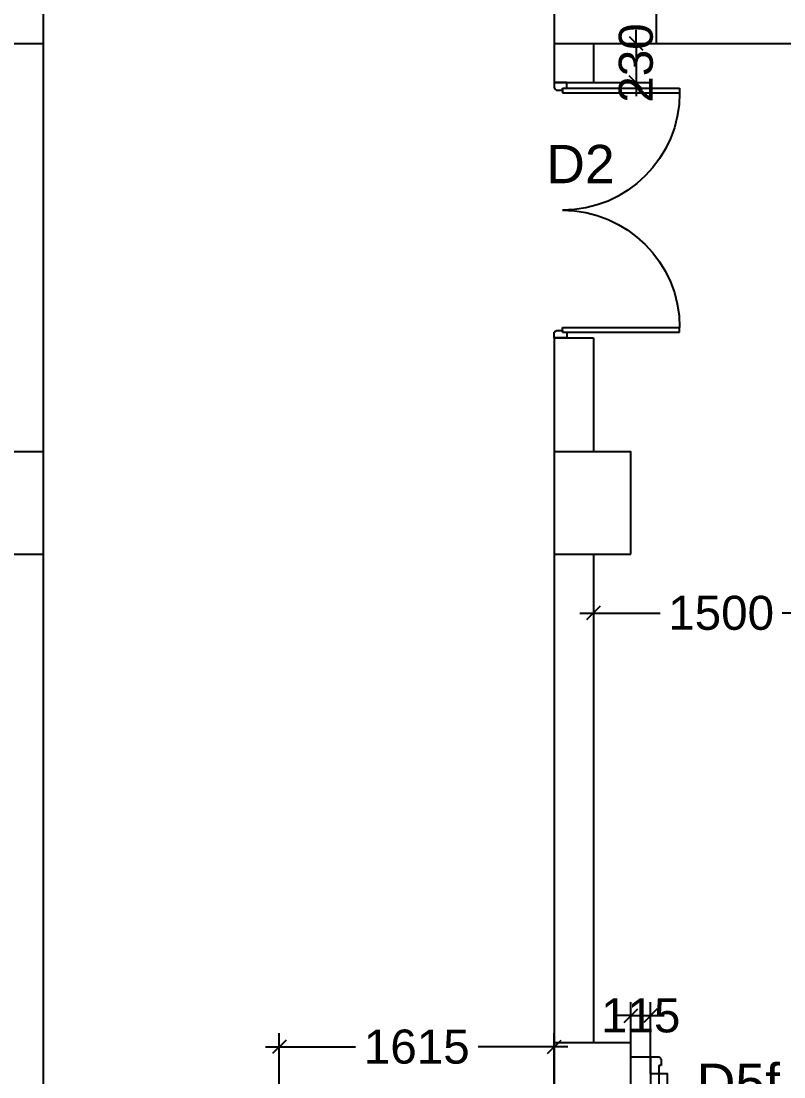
# Model space of a CAD drawing. Extents: x 6345096 to 6738923, y -6490958 to -6305885.
# Drawn here: x 6641668 to 6646148, y -6409542 to -6403339 of the extents above; entities that cross this region are included whole.
import ezdxf

# ---------------------------------------------------------------- set-up
doc = ezdxf.new("R2010")
doc.units = 0
doc.header["$LTSCALE"] = 600
doc.header["$MEASUREMENT"] = 0
doc.header["$PDMODE"] = 35
doc.linetypes.add('HIDDEN', pattern=[0.375, 0.25, -0.125])
doc.layers.get('0').update_dxf_attribs({"linetype": 'CONTINUOUS'})
doc.layers.get('Defpoints').update_dxf_attribs({"linetype": 'CONTINUOUS'})
for name, color, linetype in [('8', 8, 'CONTINUOUS'), ('DOOR', 32, 'CONTINUOUS'), ('HS', 251, 'CONTINUOUS'), ('LA-column', 3, 'CONTINUOUS'), ('Walls', 7, 'CONTINUOUS'), ('Working Dim', 5, 'CONTINUOUS')]:
    doc.layers.add(name, color=color, linetype=linetype)
doc.styles.add('ari', font='arial.ttf')
doc.dimstyles.new('int. dim', dxfattribs={"dimtxt": 200, "dimasz": 80, "dimexe": 80, "dimexo": 0, "dimgap": 70, "dimtad": 0, "dimdec": 0, "dimzin": 12, "dimdsep": 46, "dimtxsty": 'ari', "dimblk": 'OBLIQUE', "dimcen": 2, "dimdle": 80, "dimclrd": 256, "dimclre": 256, "dimclrt": 6, "dimadec": 0, "dimazin": 0, "dimtfac": 1, "dimtdec": 0, "dimtix": 1, "dimtmove": 2, "dimatfit": 3, "dimfxl": 1, "dimtolj": 1, "dimtzin": 0, "dimlwd": -1, "dimlwe": -1, "dimarcsym": 0})

# ---------------------------------------------------------------- blocks, each defined once
blk = doc.blocks.new('Z$W@#1275')
at = {"layer": 'DOOR'}
for p, q in [((73.1, 1500), (0, 1500)), ((0, 1500), (0, 1467.1)), ((73.1, 1467.1), (73.1, 1500)), ((0, 1467.1), (1.8, 1467.1)), ((11, 1456.1), (11, 1458)), ((11, 1456.1), (47.5, 1456.1)), ((47.5, 1467.1), (736.4, 1467.1)), ((47.5, 1467.1), (47.5, 1438.9)), ((47.5, 1456.1), (47.5, 1467.1)), ((47.5, 1467.1), (73.1, 1467.1)), ((47.5, 1438.9), (736.4, 1438.9)), ((736.4, 1467.1), (736.4, 1438.9)), ((0, 32.9), (1.8, 32.9)), ((0, 0), (0, 32.9)), ((73.1, 0), (0, 0)), ((11, 43.8), (11, 42)), ((11, 43.8), (47.5, 43.8)), ((47.5, 61.1), (736.4, 61.1)), ((47.5, 32.9), (47.5, 61.1)), ((47.5, 43.8), (47.5, 32.9)), ((47.5, 32.9), (736.4, 32.9)), ((47.5, 32.9), (73.1, 32.9)), ((73.1, 32.9), (73.1, 0)), ((736.4, 32.9), (736.4, 61.1))]:
    blk.add_line(p, q, dxfattribs=at)
for centre, start, end in [((11, 1467.1), 180, 270), ((11, 32.9), 90, 180)]:
    blk.add_arc(centre, 9.13, start, end, dxfattribs=at)
at = {"layer": 'DOOR', "color": 145}
for centre, start, end in [((47.5, 1438.9), 270, 0), ((47.5, 61.1), 0, 90)]:
    blk.add_arc(centre, 688.9, start, end, dxfattribs=at)
blk = doc.blocks.new('Z$W@#1841')
at = {"layer": 'DOOR'}
for p, q in [((-267.6, -167.4), (-317.3, -167.4)), ((-317.3, -167.4), (-317.3, -267.4)), ((-267.6, -217.9), (-267.6, -167.4)), ((533, -217.9), (533, -167.4)), ((533, -167.4), (582.7, -167.4)), ((582.7, -167.4), (582.7, -267.4)), ((-254.1, -217.9), (-267.6, -217.9)), ((-254.1, -253.9), (-254.1, -217.9)), ((519.5, -253.9), (519.5, -217.9)), ((519.5, -217.9), (533, -217.9)), ((-317.3, -267.4), (-267.6, -267.4)), ((-267.6, -267.4), (-267.6, -265.2)), ((-254.1, -253.9), (-256.3, -253.9)), ((519.5, -253.9), (521.7, -253.9)), ((533, -267.4), (533, -265.2)), ((582.7, -267.4), (533, -267.4))]:
    blk.add_line(p, q, dxfattribs=at)
blk.add_lwpolyline([(482.5, 633.2), (482.5, -167.4), (533, -167.4), (533, 633.2)], close=True, dxfattribs=at)
at = {"layer": 'DOOR', "color": 145}
blk.add_arc((518.4, -152.1), 786.1, 92.61772, 181.11293, dxfattribs=at)
at = {"layer": 'DOOR'}
for centre, start, end in [((-267.6, -253.9), 270, 0), ((533, -253.9), 180, 270)]:
    blk.add_arc(centre, 11.2, start, end, dxfattribs=at)
blk = doc.blocks.new('_Oblique')
at = {"color": 0, "linetype": 'ByBlock', "lineweight": -2}
blk.add_line((-0.5, -0.5), (0.5, 0.5), dxfattribs=at)
blk = doc.blocks.new('*D1066')
at = {"layer": 'Defpoints', "color": 0, "transparency": 16777216}
for p in [(6645029.4, -6406682.1, 3.4), (6646529.4, -6406682.1, 3.4), (6646529.4, -6406816.7)]:
    blk.add_point(p, dxfattribs=at)
at = {"layer": 'Working Dim', "transparency": 16777216}
for p, q in [((6645029.4, -6406682.1), (6645029.4, -6406896.7)), ((6646529.4, -6406682.1), (6646529.4, -6406896.7)), ((6644949.4, -6406816.7), (6645420.5, -6406816.7)), ((6646609.4, -6406816.7), (6646138.2, -6406816.7))]:
    blk.add_line(p, q, dxfattribs=at)
at = {"layer": 'Working Dim', "transparency": 16777216, "xscale": 80, "yscale": 80, "zscale": 80, "rotation": 180}
blk.add_blockref('_Oblique', (6645029.4, -6406816.7), dxfattribs=at)
at = {"layer": 'Working Dim', "transparency": 16777216, "xscale": 80, "yscale": 80, "zscale": 80}
blk.add_blockref('_Oblique', (6646529.4, -6406816.7), dxfattribs=at)
at = {"layer": 'Working Dim', "color": 6, "transparency": 16777216, "insert": (6645779.4, -6406816.7), "char_height": 200, "attachment_point": 5, "style": 'ari'}
blk.add_mtext('\\A1;1500', dxfattribs=at)
blk = doc.blocks.new('*D1068')
at = {"layer": 'Defpoints', "color": 0, "transparency": 16777216}
for p in [(6645029.4, -6403469.7, 3.4), (6645029.4, -6403699.9, 3.4), (6645279.4, -6403699.9)]:
    blk.add_point(p, dxfattribs=at)
at = {"layer": 'Working Dim', "transparency": 16777216}
for p, q in [((6645279.4, -6403469.7), (6645279.4, -6403389.7)), ((6645029.4, -6403469.7), (6645359.4, -6403469.7)), ((6645279.4, -6403469.7), (6645279.4, -6403699.9)), ((6645029.4, -6403699.9), (6645359.4, -6403699.9)), ((6645279.4, -6403699.9), (6645279.4, -6403779.9))]:
    blk.add_line(p, q, dxfattribs=at)
at = {"layer": 'Working Dim', "transparency": 16777216, "xscale": 80, "yscale": 80, "zscale": 80}
for p, rotation in [((6645279.4, -6403469.7), 270), ((6645279.4, -6403699.9), 90)]:
    blk.add_blockref('_Oblique', p, dxfattribs=dict(at, rotation=rotation))
at = {"layer": 'Working Dim', "color": 6, "transparency": 16777216, "insert": (6645279.4, -6403584.8), "char_height": 200, "attachment_point": 5, "rotation": 90, "style": 'ari'}
blk.add_mtext('\\A1;230', dxfattribs=at)
blk = doc.blocks.new('*D1403')
at = {"layer": 'Defpoints', "color": 0, "transparency": 16777216}
for p in [(6645364.4, -6409182.1), (6645249.4, -6409342.3, 3.4), (6645364.4, -6409424.7)]:
    blk.add_point(p, dxfattribs=at)
at = {"layer": 'Working Dim', "transparency": 16777216}
for p, q in [((6645249.4, -6409342.3), (6645249.4, -6409102.1)), ((6645364.4, -6409424.7), (6645364.4, -6409102.1)), ((6645249.4, -6409182.1), (6645169.4, -6409182.1)), ((6645249.4, -6409182.1), (6645364.4, -6409182.1)), ((6645364.4, -6409182.1), (6645444.4, -6409182.1))]:
    blk.add_line(p, q, dxfattribs=at)
at = {"layer": 'Working Dim', "transparency": 16777216, "xscale": 80, "yscale": 80, "zscale": 80}
blk.add_blockref('_Oblique', (6645249.4, -6409182.1), dxfattribs=at)
at = {"layer": 'Working Dim', "transparency": 16777216, "xscale": 80, "yscale": 80, "zscale": 80, "rotation": 180}
blk.add_blockref('_Oblique', (6645364.4, -6409182.1), dxfattribs=at)
at = {"layer": 'Working Dim', "color": 6, "transparency": 16777216, "insert": (6645306.9, -6409182.1), "char_height": 200, "attachment_point": 5, "style": 'ari'}
blk.add_mtext('\\A1;115', dxfattribs=at)
blk = doc.blocks.new('*D2102')
at = {"layer": 'Defpoints', "color": 0, "transparency": 16777216}
for p in [(6643184.4, -6409365.5), (6643184.4, -6409739.6), (6644799.4, -6409739.6, 3.4)]:
    blk.add_point(p, dxfattribs=at)
at = {"layer": 'Working Dim', "transparency": 16777216}
for p, q in [((6643184.4, -6409739.6), (6643184.4, -6409285.5)), ((6644799.4, -6409739.6), (6644799.4, -6409285.5)), ((6643104.4, -6409365.5), (6643631.9, -6409365.5)), ((6644879.4, -6409365.5), (6644351.8, -6409365.5))]:
    blk.add_line(p, q, dxfattribs=at)
at = {"layer": 'Working Dim', "transparency": 16777216, "xscale": 80, "yscale": 80, "zscale": 80, "rotation": 180}
blk.add_blockref('_Oblique', (6643184.4, -6409365.5), dxfattribs=at)
at = {"layer": 'Working Dim', "transparency": 16777216, "xscale": 80, "yscale": 80, "zscale": 80}
blk.add_blockref('_Oblique', (6644799.4, -6409365.5), dxfattribs=at)
at = {"layer": 'Working Dim', "color": 6, "transparency": 16777216, "insert": (6643991.9, -6409365.5), "char_height": 200, "attachment_point": 5, "style": 'ari'}
blk.add_mtext('\\A1;1615', dxfattribs=at)
blk = doc.blocks.new('A$C2CD672AE')
at = {"layer": 'Walls', "color": 8, "linetype": 'HIDDEN'}
for p, q in [((111480, 50554.1), (111480, 52954.2)), ((114480, 52954.2), (114480, 52724)), ((114710, 52954.2), (114710, 52724)), ((115080.1, 52954.2), (120870.1, 52954.2)), ((114480, 52724), (114710, 52724)), ((114480, 51224), (114480, 50554.1)), ((114480, 51224), (114710, 51224)), ((114710, 51224), (114710, 50554.1)), ((111480, 45069.2), (111480, 49954.1)), ((114480, 49954.1), (114480, 47081.6)), ((114710, 49954.1), (114710, 47081.6)), ((114930, 46999.2), (115045, 46999.2)), ((115045, 46999.2), (115045, 46769.2))]:
    blk.add_line(p, q, dxfattribs=at)

msp = doc.modelspace()

# ---------------------------------------------------------------- linework, layer by layer
at = {"layer": 'LA-column', "color": 2, "elevation": 3.421}
for points in [[(6641199.359, -6403469.723), (6641799.359, -6403469.723), (6641799.359, -6403019.723), (6641199.359, -6403019.723)], [(6644799.356, -6403469.731), (6645399.356, -6403469.731), (6645399.356, -6403019.731), (6644799.356, -6403019.731)], [(6641799.354, -6406469.776), (6641799.354, -6405869.776), (6641199.354, -6405869.776), (6641199.354, -6406469.776)], [(6645249.357, -6406469.776), (6645249.357, -6405869.776), (6644799.357, -6405869.776), (6644799.357, -6406469.776)], [(6645249.357, -6409942.275), (6645249.357, -6409342.275), (6644799.357, -6409342.275), (6644799.357, -6409942.275)]]:
    msp.add_lwpolyline(points, close=True, dxfattribs=at)
at = {"layer": 'Walls'}
for p, q in [((6641799.359, -6405869.78), (6641799.36, -6403469.727)), ((6644799.357, -6403469.735), (6644799.356, -6403699.886)), ((6645029.357, -6403469.735), (6645029.356, -6403699.886)), ((6644799.356, -6403699.886), (6645029.357, -6403699.886)), ((6644799.355, -6405199.886), (6644799.355, -6405869.78)), ((6644799.355, -6405199.886), (6645029.357, -6405199.886)), ((6645029.355, -6405199.886), (6645029.355, -6405869.78)), ((6641799.36, -6411354.67), (6641799.362, -6406469.779)), ((6644799.357, -6406469.779), (6644799.357, -6409342.277)), ((6645029.357, -6406469.779), (6645029.357, -6409342.277)), ((6645249.357, -6409424.748), (6645364.357, -6409424.748)), ((6645364.357, -6409424.748), (6645364.357, -6409654.748))]:
    msp.add_line(p, q, dxfattribs=at)
at = {"layer": 'Walls', "linetype": 'Continuous'}
msp.add_line((6645399.462, -6403469.74), (6651189.495, -6403469.74), dxfattribs=at)

# ---------------------------------------------------------------- block references
at = {"layer": 'DOOR', "xscale": -1.000014692544937, "yscale": 1.000014692544937, "zscale": 1.000014692544937, "rotation": 180}
msp.add_blockref('Z$W@#1275', (6644799.357, -6403699.886, -0.132), dxfattribs=at)
at = {"layer": 'DOOR', "linetype": 'Continuous', "rotation": 180}
msp.add_blockref('Z$W@#1841', (6645947.073, -6409692.157, 3.429), dxfattribs=at)
at = {"layer": 'HS'}
msp.add_blockref('A$C2CD672AE', (6530319.294, -6456423.902, 8.17), dxfattribs=at)

# ---------------------------------------------------------------- texts
at = {"layer": '8', "color": 6, "style": 'ari'}
for s, p in [('D2', (6644752.315, -6404291.045, -0.132)), ('D5f', (6645636.259, -6409688.895, 3.429))]:
    msp.add_text(s, height=225, dxfattribs=at).set_placement(p)

# ---------------------------------------------------------------- dimensions: what is measured, and where the dimension line sits
at = {"layer": 'Working Dim', "color": 6}
dim = msp.add_linear_dim(base=(6645279.372, -6403699.886), p1=(6645029.357, -6403469.735, 3.421), p2=(6645029.356, -6403699.886, 3.421), angle=90, dimstyle='int. dim', override={"dimtxt": 200, "dimarcsym": 1}, dxfattribs=at)
dim.commit()
dim.dimension.update_dxf_attribs({"geometry": '*D1068', "text_midpoint": (6645279.372, -6403584.811)})
for base, p1, p2, picture, middle in [((6646529.357, -6406816.728), (6645029.357, -6406682.086, 3.421), (6646529.357, -6406682.086, 3.421), '*D1066', (6645779.357, -6406816.728)), ((6645364.357, -6409182.14), (6645249.357, -6409342.275, 3.421), (6645364.357, -6409424.748), '*D1403', (6645306.857, -6409182.14)), ((6643184.355, -6409365.528), (6644799.357, -6409739.61, 3.421), (6643184.355, -6409739.61), '*D2102', (6643991.856, -6409365.528))]:
    dim = msp.add_linear_dim(base=base, p1=p1, p2=p2, dimstyle='int. dim', override={"dimtxt": 200, "dimarcsym": 1}, dxfattribs=at)
    dim.commit()
    dim.dimension.update_dxf_attribs({"geometry": picture, "text_midpoint": middle})

doc.saveas('drawing.dxf')
